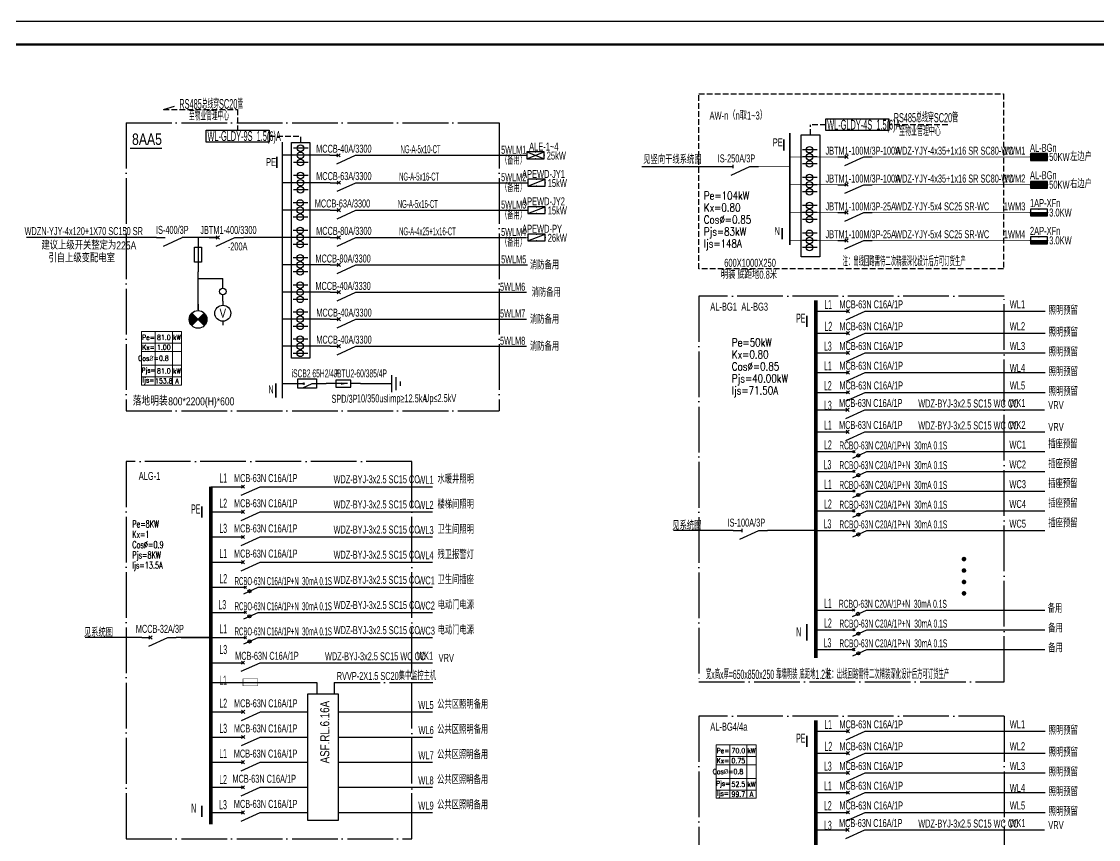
# Model space of a CAD drawing. Extents: x -292644 to 263613, y -713695 to 491457.
# Drawn here: x 129591 to 176694, y -238571 to -202777 of the extents above; entities that cross this region are included whole.
import ezdxf
from ezdxf.enums import TextEntityAlignment as Align

# ---------------------------------------------------------------- set-up
doc = ezdxf.new("R2010")
doc.units = 0
doc.header["$LTSCALE"] = 1000
doc.header["$MEASUREMENT"] = 0
for name, pattern in [('CONTINOUS', [0]), ('DASH', [0.35, 0.25, -0.1]), ('DOTE', [2.42, 2, -0.2, 0.02, -0.2])]:
    doc.linetypes.add(name, pattern=pattern)
doc.layers.get('0').update_dxf_attribs({"linetype": 'CONTINUOUS'})
doc.layers.get('Defpoints').update_dxf_attribs({"linetype": 'CONTINUOUS'})
for name, color, linetype in [('D-TEXT', 7, 'CONTINUOUS'), ('DQ', 7, 'CONTINOUS'), ('EL-TEXT', 3, 'CONTINUOUS'), ('ELEMENT', 3, 'CONTINUOUS'), ('EQUIP-箱柜', 3, 'CONTINUOUS'), ('PUB_TEXT', 7, 'CONTINUOUS'), ('SHEBEI', 7, 'CONTINUOUS'), ('SIG_TEXT', 7, 'CONTINUOUS'), ('TEL_TEXT', 3, 'CONTINUOUS'), ('TEL_TITLE', 7, 'CONTINUOUS'), ('TERM', 2, 'CONTINUOUS'), ('WIRE', 4, 'CONTINUOUS'), ('WIRE-照明', 1, 'CONTINUOUS')]:
    doc.layers.add(name, color=color, linetype=linetype)
doc.styles.add('_COMPLEX', font='ros.shx', dxfattribs={"width": 0.6, "bigfont": 'jd.shx'})
doc.styles.add('_HZTXT', font='ROS', dxfattribs={"width": 0.8, "bigfont": 'JD'})
doc.styles.add('_SIMPLEX', font='SIMPLEX.shx', dxfattribs={"width": 0.8})
doc.styles.add('_TCH_LABEL', font='COMPLEX', dxfattribs={"bigfont": 'GBCBIG'})
doc.styles.add('_TEL_DIM', font='SIMPLEX', dxfattribs={"width": 0.8, "height": 3.5, "bigfont": 'HZTXT'})
doc.styles.add('_XCSG', font='XCSG.shx', dxfattribs={"width": 0.6})
doc.styles.add('B', font='ros.shx', dxfattribs={"width": 0.8, "bigfont": 'jd.shx'})
doc.styles.add('DIM_FONT', font='SIMPLEX', dxfattribs={"width": 0.7, "bigfont": 'GBCBIG'})
doc.styles.get("Standard").update_dxf_attribs({"font": 'gbenor.shx', "bigfont": 'gbcbig.shx'})

# ---------------------------------------------------------------- blocks, each defined once
blk = doc.blocks.new('M_M7')
for p, q in [((-0.25, -0.2), (0, -0.75)), ((-0.047, -0.297), (0.047, -0.203)), ((-0.047, -0.203), (0.047, -0.297))]:
    blk.add_line(p, q)
for points in [[(0, 0), (0, -0.25)], [(0, -0.75), (0, -1)]]:
    blk.add_lwpolyline(points)
at = {"width": 0.8, "flags": 9}
blk.add_attdef('S', (0.25, -0.5), '', height=0.2, dxfattribs=at)
blk = doc.blocks.new('M_M19DXM')
for p, q in [((-0.25, -0.2), (0, -0.75)), ((-0.047, -0.203), (0.047, -0.297)), ((-0.047, -0.297), (0.047, -0.203))]:
    blk.add_line(p, q)
for points in [[(0, 0), (0, -0.25)], [(0, -0.75), (0, -1)]]:
    blk.add_lwpolyline(points)
blk.add_circle((-0.151, -0.417), 0.0615)
at = {"style": 'DIM_FONT', "width": 0.8, "flags": 9}
blk.add_attdef('S', (0.25, -0.5), '', height=0.2, dxfattribs=at)
blk = doc.blocks.new('M_M8')
for p, q in [((-0.25, -0.2), (0, -0.75)), ((0.05, -0.25), (-0.05, -0.25))]:
    blk.add_line(p, q)
for points in [[(0, 0), (0, -0.25)], [(0, -0.75), (0, -1)]]:
    blk.add_lwpolyline(points)
at = {"style": 'DIM_FONT', "width": 0.8, "flags": 9}
blk.add_attdef('S', (0.25, -0.5), '', height=0.2, dxfattribs=at)
blk = doc.blocks.new('*X9')
at = {"color": 0}
for p, q in [((-250, 33), (-83, 200)), ((-250, 68), (-118, 200)), ((-250, 104), (-154, 200)), ((-250, 139), (-189, 200)), ((-250, 174), (-224, 200)), ((-247, 0), (-47, 200)), ((-212, 0), (-12, 200)), ((-177, 0), (23, 200)), ((-141, 0), (59, 200)), ((-106, 0), (94, 200)), ((-71, 0), (129, 200)), ((-35, 0), (165, 200)), ((0, 0), (200, 200)), ((35, 0), (235, 200)), ((71, 0), (250, 179)), ((106, 0), (250, 144)), ((141, 0), (250, 109)), ((177, 0), (250, 73)), ((212, 0), (250, 38)), ((247, 0), (250, 3))]:
    blk.add_line(p, q, dxfattribs=at)
blk = doc.blocks.new('$equip$00001421')
for p, q in [((0.75, 0.6), (-0.75, 0.6)), ((-0.75, 0.6), (-0.75, 0)), ((-0.75, 0), (0.75, 0)), ((0.75, 0), (0.75, 0.6))]:
    blk.add_line(p, q)
at = {"const_width": 0.6}
blk.add_lwpolyline([(-0.75, 0.3), (0.75, 0.3)], dxfattribs=at)
for p in [(-0.75, 0.3), (0, 0.6), (0, 0), (0.75, 0.3)]:
    blk.add_point(p)
at = {"xscale": 0.00300000000061118, "yscale": 0.00300000000061118, "zscale": 0.00300000000061118}
blk.add_blockref('*X9', (0, 0), dxfattribs=at)
at = {"style": '_TCH_LABEL', "flags": 9}
blk.add_attdef('A', (0, 0), '', height=0.00002, dxfattribs=at)
blk = doc.blocks.new('*X16')
at = {"color": 0}
for p, q in [((-250, 33), (-183, 100)), ((-250, 68), (-218, 100)), ((-247, 0), (-147, 100)), ((-212, 0), (-112, 100)), ((-177, 0), (-77, 100)), ((-141, 0), (-41, 100)), ((-106, 0), (-6, 100)), ((-71, 0), (29, 100)), ((-35, 0), (65, 100)), ((0, 0), (100, 100)), ((35, 0), (135, 100)), ((71, 0), (171, 100)), ((106, 0), (206, 100)), ((141, 0), (241, 100)), ((177, 0), (250, 73)), ((212, 0), (250, 38)), ((247, 0), (250, 3))]:
    blk.add_line(p, q, dxfattribs=at)
blk = doc.blocks.new('$equip$00001414')
for p, q in [((0.75, 0.6), (-0.75, 0.6)), ((-0.75, 0.6), (-0.75, 0)), ((-0.75, 0.3), (0.75, 0.3)), ((-0.75, 0), (0.75, 0)), ((0.75, 0), (0.75, 0.6))]:
    blk.add_line(p, q)
at = {"const_width": 0.3}
blk.add_lwpolyline([(-0.75, 0.15), (0.75, 0.15)], dxfattribs=at)
for p in [(-0.75, 0.3), (0, 0.6), (0, 0), (0.75, 0.3)]:
    blk.add_point(p)
at = {"xscale": 0.00300000000061118, "yscale": 0.00300000000061118, "zscale": 0.00300000000061118}
blk.add_blockref('*X16', (0, 0), dxfattribs=at)
at = {"style": '_TCH_LABEL', "flags": 9}
blk.add_attdef('A', (0, 0), '', height=0.00002, dxfattribs=at)
blk = doc.blocks.new('M_M0')
blk.add_line((-0.25, -0.2), (0, -0.75))
for points in [[(0, 0), (0, -0.25)], [(0, -1), (0, -0.75)]]:
    blk.add_lwpolyline(points)
at = {"width": 0.8, "flags": 9}
blk.add_attdef('S', (0.25, -0.5), '', height=0.2, dxfattribs=at)
blk = doc.blocks.new('M_M58MSL')
for points in [[(0, 0), (0, -0.167)], [(0, -0.833), (0, -1)]]:
    blk.add_lwpolyline(points)
blk.add_circle((0, -0.5), 0.333)
at = {"style": '_SIMPLEX', "width": 0.8, "flags": 8}
blk.add_attdef('$TEXT$', text='', height=0.333, dxfattribs=at).set_placement((0, -0.5), align=Align.MIDDLE_CENTER)
at = {"width": 0.8, "flags": 9}
blk.add_attdef('S', (0.25, -0.5), '', height=0.2, dxfattribs=at)
blk = doc.blocks.new('M_M12')
for p, q in [((-0.1, -0.717), (-0.1, -0.283)), ((-0.1, -0.283), (0.1, -0.283)), ((0.1, -0.283), (0.1, -0.717)), ((0.1, -0.717), (-0.1, -0.717))]:
    blk.add_line(p, q)
blk.add_lwpolyline([(0, 0), (0, -1)])
at = {"width": 0.8, "flags": 9}
blk.add_attdef('S', (0.25, -0.5), '', height=0.2, dxfattribs=at)
blk = doc.blocks.new('M_M57DRB')
for p, q in [((0.259, -0.374), (-0.259, -0.893)), ((0.259, -0.893), (-0.259, -0.374))]:
    blk.add_line(p, q)
blk.add_lwpolyline([(0, 0), (0, -0.267)])
blk.add_circle((0, -0.633), 0.367)
for points in [[(-0.13, -0.763), (-0.354, -0.538), (0, -0.633), (-0.259, -0.374)], [(0.225, -0.409), (0.354, -0.538), (0.13, -0.504), (0.354, -0.728)], [(0.259, -0.374), (0.259, -0.374), (0.225, -0.409), (0.354, -0.538)], [(-0.225, -0.858), (-0.354, -0.728), (-0.13, -0.763), (-0.354, -0.538)], [(-0.259, -0.893), (-0.259, -0.893), (-0.225, -0.858), (-0.354, -0.728)], [(0.13, -0.504), (0.354, -0.728), (0, -0.633), (0.259, -0.893)]]:
    blk.add_solid(points)
at = {"width": 0.8, "flags": 9}
blk.add_attdef('S', (0.25, -0.5), '', height=0.2, dxfattribs=at)
blk = doc.blocks.new('M_M24')
for p, q in [((-0.25, -0.375), (0.25, -0.375)), ((-0.1875, -0.5), (0.1875, -0.5)), ((-0.0625, -0.625), (0.0625, -0.625))]:
    blk.add_line(p, q)
blk.add_lwpolyline([(0, 0), (0, -0.375)])
at = {"width": 0.8, "flags": 9}
blk.add_attdef('S', (0.25, -0.5), '', height=0.2, dxfattribs=at)
blk = doc.blocks.new('M_M17')
for p, q in [((-0.1, -0.717), (-0.1, -0.283)), ((-0.1, -0.283), (0.1, -0.283)), ((0.1, -0.283), (0.1, -0.717)), ((0, -0.383), (0, -0.717)), ((0.1, -0.717), (-0.1, -0.717))]:
    blk.add_line(p, q)
for points in [[(0, 0), (0, -0.283)], [(0, -0.717), (0, -1)]]:
    blk.add_lwpolyline(points)
for points in [[(-0.033, -0.567), (0.033, -0.567), (0, -0.367), (0.033, -0.567)], [(0.033, -0.567), (0, -0.367), (-0.033, -0.567), (0.033, -0.567)], [(0, -0.367), (-0.033, -0.567), (0.033, -0.567), (0, -0.367)]]:
    blk.add_solid(points)
at = {"width": 0.8, "flags": 9}
blk.add_attdef('S', (0.25, -0.5), '', height=0.2, dxfattribs=at)
blk = doc.blocks.new('$equip$00001424')
for p, q in [((-0.75, 0), (0.75, 0.6)), ((-0.75, 0.6), (0.75, 0)), ((0.75, 0.6), (-0.75, 0.6)), ((-0.75, 0.6), (-0.75, 0)), ((-0.75, 0), (0.75, 0)), ((0.75, 0), (0.75, 0.6))]:
    blk.add_line(p, q)
for p in [(-0.75, 0.3), (0, 0.6), (0, 0), (0.75, 0.3)]:
    blk.add_point(p)
at = {"style": '_TCH_LABEL', "flags": 9}
blk.add_attdef('A', (0, 0), '', height=0.00002, dxfattribs=at)
blk = doc.blocks.new('$equip$00001416')
for p, q in [((0.75, 0.6), (-0.75, 0.6)), ((-0.75, 0), (0.75, 0.6)), ((-0.75, 0.6), (-0.75, 0)), ((-0.75, 0), (0.75, 0)), ((0.75, 0), (0.75, 0.6))]:
    blk.add_line(p, q)
for p in [(-0.75, 0.3), (0, 0.6), (0, 0), (0.75, 0.3)]:
    blk.add_point(p)
at = {"style": '_TCH_LABEL', "flags": 9}
blk.add_attdef('A', (0, 0), '', height=0.00002, dxfattribs=at)
blk = doc.blocks.new('*T89')
at = {"layer": 'Defpoints', "color": 8, "linetype": 'ByBlock', "lineweight": 0, "transparency": 16777216}
for p, q in [((0, 0), (1749, 0)), ((0, 0), (0, -2340)), ((593, 0), (593, -2340)), ((1346, 0), (1346, -2340)), ((1749, 0), (1749, -2340)), ((0, -510), (1749, -510)), ((0, -870), (1749, -870)), ((0, -1470), (1749, -1470)), ((0, -1980), (1749, -1980)), ((0, -2340), (1749, -2340))]:
    blk.add_line(p, q, dxfattribs=at)
at = {"color": 0, "transparency": 16777216, "attachment_point": 5, "style": '_TEL_DIM'}
for s, insert, char_height, width in [('Pe=', (297, -255), 225, 593.32), ('81.0', (970, -255), 225, 752.36), ('kW', (1547, -255), 225, 402.96), ('Kx=', (297, -690), 225, 593.32), ('1.00', (970, -690), 225, 752.36), ('Cos{\\fISOCPEUR|b0|i0|c0|p34;%%C}=', (297, -1170), 225, 593.32), ('0.8', (970, -1170), 225, 752.36), ('Pjs=', (297, -1725), 210, 593.32), ('81.0', (970, -1725), 225, 752.36), ('kW', (1547, -1725), 225, 402.96), ('Ijs=', (297, -2160), 225, 593.32), ('153.8', (970, -2160), 225, 752.36), ('A', (1547, -2160), 225, 402.96)]:
    blk.add_mtext(s, dxfattribs=dict(at, insert=insert, char_height=char_height, width=width))
blk = doc.blocks.new('$TelecSys$00000011')
at = {"const_width": 0.5}
blk.add_lwpolyline([(-0.25, 0, 1), (0.25, 0, 1)], format="xyb", close=True, dxfattribs=at)
blk = doc.blocks.new('*T96')
at = {"layer": 'Defpoints', "color": 8, "linetype": 'ByBlock', "lineweight": 0, "transparency": 16777216}
for p, q in [((0, 0), (1749, 0)), ((0, 0), (0, -2340)), ((593, 0), (593, -2340)), ((1346, 0), (1346, -2340)), ((1749, 0), (1749, -2340)), ((0, -510), (1749, -510)), ((0, -870), (1749, -870)), ((0, -1470), (1749, -1470)), ((0, -1980), (1749, -1980)), ((0, -2340), (1749, -2340))]:
    blk.add_line(p, q, dxfattribs=at)
at = {"color": 0, "transparency": 16777216, "attachment_point": 5, "style": '_TEL_DIM'}
for s, insert, char_height, width in [('Pe=', (297, -255), 225, 593.32), ('70.0', (970, -255), 225, 752.36), ('kW', (1547, -255), 225, 402.96), ('Kx=', (297, -690), 225, 593.32), ('0.75', (970, -690), 225, 752.36), ('Cos{\\fISOCPEUR|b0|i0|c0|p34;%%C}=', (297, -1170), 225, 593.32), ('0.8', (970, -1170), 225, 752.36), ('Pjs=', (297, -1725), 210, 593.32), ('52.5', (970, -1725), 225, 752.36), ('kW', (1547, -1725), 225, 402.96), ('Ijs=', (297, -2160), 225, 593.32), ('99.7', (970, -2160), 225, 752.36), ('A', (1547, -2160), 225, 402.96)]:
    blk.add_mtext(s, dxfattribs=dict(at, insert=insert, char_height=char_height, width=width))

msp = doc.modelspace()

# ---------------------------------------------------------------- linework, layer by layer
at = {"linetype": 'DASH'}
for p, q in [((159214, -213604), (159214, -205942)), ((159214, -205942), (172542, -205942)), ((172542, -205942), (172542, -213604)), ((135804, -206631, 0), (139041, -206631, 0)), ((139041, -206631, 0), (139041, -207531, 0)), ((140419, -207790), (141802, -207790)), ((141802, -208067), (141802, -207790)), ((172542, -213604), (159214, -213604))]:
    msp.add_line(p, q, dxfattribs=at)
at = {"color": 0}
msp.add_line((135804, -206631, 0), (136281, -206479, 0), dxfattribs=at)
at = {"linetype": 'DOTE'}
for p, q in [((172571, -214792), (159214, -214792)), ((159214, -214792), (159214, -231669)), ((172571, -231669), (172571, -214792)), ((159214, -231669), (172571, -231669)), ((172571, -233173), (159214, -233173)), ((159214, -233173), (159214, -250050)), ((172571, -233173), (172571, -250050))]:
    msp.add_line(p, q, dxfattribs=at)
at = {"color": 0, "linetype": 'DOTE'}
for p, q in [((146661, -222030), (134161, -222030)), ((134161, -222030), (134161, -238548)), ((146661, -238548), (146661, -222030)), ((143272, -231696, 0), (147575, -231696, 0)), ((143272, -231696, 0), (143272, -232203)), ((134161, -238548), (146661, -238548))]:
    msp.add_line(p, q, dxfattribs=at)
at = {"color": 2, "elevation": 0}
for points in [[(164765, -207033), (167522, -207033), (167522, -207552), (164765, -207552)], [(137662, -207531), (140419, -207531), (140419, -208049), (137662, -208049)]]:
    msp.add_lwpolyline(points, close=True, dxfattribs=at)
at = {"color": 0}
msp.add_lwpolyline([(141398, -208067), (142207, -208067), (142207, -217506), (141398, -217506)], close=True, dxfattribs=at)
at = {"linetype": 'Continuous', "const_width": 72.9}
for points in [[(162938, -207925), (162938, -208422)], [(140755, -208686), (140755, -209183)], [(162858, -211808), (162858, -212305)], [(163937, -215644), (163937, -216141)], [(140713, -218615), (140713, -219233)], [(163937, -229141), (163937, -229869)], [(163937, -234024), (163937, -234521)]]:
    msp.add_lwpolyline(points, dxfattribs=at)
at = {"color": 1, "linetype": 'Continuous', "const_width": 72.9}
for points in [[(137475, -223995), (137475, -224492)], [(137475, -237085), (137475, -237582)]]:
    msp.add_lwpolyline(points, dxfattribs=at)
at = {"color": 2}
for centre in [(141792, -208320, 0), (141792, -208632, 0), (164055, -208387), (164055, -208699), (141792, -208942, 0), (164055, -209010), (141792, -209518, 0), (164055, -209606), (141792, -209830, 0), (141792, -210141, 0), (164055, -209918), (164055, -210229), (141784, -210717, 0), (141784, -211029, 0), (164055, -210825), (164055, -211137), (141784, -211339, 0), (164055, -211447), (141784, -211916, 0), (164055, -212044), (141784, -212228, 0), (141784, -212538, 0), (164055, -212356), (164055, -212666), (141784, -213114, 0), (141784, -213426, 0), (141784, -213737, 0), (141784, -214313, 0), (141784, -214625, 0), (141784, -214935, 0), (141784, -215494, 0), (141784, -215806, 0), (141784, -216116, 0), (141784, -216674, 0), (141784, -216986, 0), (141784, -217297, 0)]:
    msp.add_circle(centre, 143, dxfattribs=at)
msp.add_circle((138395, -214591), 143)
at = {"layer": 'DQ'}
for p, q in [((142118, -237747), (142118, -232203)), ((142118, -232203), (143446, -232203)), ((143446, -232203), (143446, -237747)), ((143446, -237747), (142118, -237747))]:
    msp.add_line(p, q, dxfattribs=at)
at = {"layer": 'ELEMENT'}
for points in [[(163690, -207737), (164513, -207737), (164513, -213067), (163690, -213067)], [(141678, -218823), (141678, -218418), (142497, -218418), (142497, -218823)]]:
    msp.add_lwpolyline(points, close=True, dxfattribs=at)
at = {"layer": 'ELEMENT', "const_width": 20}
msp.add_lwpolyline([(139275, -231846), (139275, -231546), (139925, -231546), (139925, -231846), (139275, -231846)], dxfattribs=at)
at = {"layer": 'PUB_TEXT', "color": 2}
msp.add_line((135722, -208337), (134348, -208337), dxfattribs=at)
at = {"layer": 'SHEBEI', "linetype": 'DOTE'}
for p, q in [((134161, -207213), (150475, -207213)), ((134161, -207213), (134161, -219816)), ((150475, -207213), (150475, -219816)), ((134161, -219816), (150475, -219816))]:
    msp.add_line(p, q, dxfattribs=at)
at = {"layer": 'TEL_TITLE'}
msp.add_lwpolyline([(101479, -262177), (206579, -262177), (206579, -202777), (101479, -202777)], close=True, dxfattribs=at)
at = {"layer": 'TEL_TITLE', "const_width": 100}
msp.add_lwpolyline([(103979, -261177), (205579, -261177), (205579, -203777), (103979, -203777)], close=True, dxfattribs=at)
at = {"layer": 'WIRE', "color": 4}
for p, q in [((142127, -208320, 0), (141484, -208320, 0)), ((142127, -208632, 0), (141484, -208632, 0)), ((164390, -208387), (163747, -208387)), ((142127, -208942, 0), (141484, -208942, 0)), ((164390, -208699), (163747, -208699)), ((164390, -209010), (163747, -209010)), ((142127, -209518, 0), (141484, -209518, 0)), ((164390, -209606), (163747, -209606)), ((142127, -209830, 0), (141484, -209830, 0)), ((164390, -209918), (163747, -209918)), ((142127, -210141, 0), (141484, -210141, 0)), ((164390, -210229), (163747, -210229)), ((142119, -210717, 0), (141476, -210717, 0)), ((164390, -210825), (163747, -210825)), ((142119, -211029, 0), (141476, -211029, 0)), ((142119, -211339, 0), (141476, -211339, 0)), ((164390, -211137), (163747, -211137)), ((164390, -211447), (163747, -211447)), ((142119, -211916, 0), (141476, -211916, 0)), ((142119, -212228, 0), (141476, -212228, 0)), ((164390, -212044), (163747, -212044)), ((164390, -212356), (163747, -212356)), ((142119, -212538, 0), (141476, -212538, 0)), ((164390, -212666), (163747, -212666)), ((142119, -213114, 0), (141476, -213114, 0)), ((142119, -213426, 0), (141476, -213426, 0)), ((142119, -213737, 0), (141476, -213737, 0)), ((142119, -214313, 0), (141476, -214313, 0)), ((142119, -214625, 0), (141476, -214625, 0)), ((142119, -214935, 0), (141476, -214935, 0)), ((142119, -215494, 0), (141476, -215494, 0)), ((142119, -215806, 0), (141476, -215806, 0)), ((142119, -216116, 0), (141476, -216116, 0)), ((142119, -216674, 0), (141476, -216674, 0)), ((142119, -216986, 0), (141476, -216986, 0)), ((142119, -217297, 0), (141476, -217297, 0))]:
    msp.add_line(p, q, dxfattribs=at)
at = {"layer": 'WIRE-照明', "linetype": 'DASH'}
for p, q in [((164102, -207737), (164102, -207293, 0)), ((164765, -207293, 0), (164102, -207293, 0)), ((170111, -207293, 0), (167522, -207293, 0))]:
    msp.add_line(p, q, dxfattribs=at)
at = {"layer": 'WIRE-照明'}
for p, q in [((143078, -208632), (141003, -208632)), ((144578, -208632), (145606, -208632)), ((145124, -208632), (151694, -208632)), ((156715, -209123), (160326, -209123)), ((143090, -209830), (141003, -209830)), ((144590, -209830), (145689, -209830)), ((145206, -209830), (151727, -209830)), ((143090, -211029), (141003, -211029)), ((144590, -211029), (145689, -211029)), ((145206, -211029), (151727, -211029)), ((135497, -212228), (129810, -212228)), ((138137, -212228), (136899, -212228)), ((141003, -212228), (139299, -212228)), ((143090, -212228), (141003, -212228)), ((144590, -212228), (145689, -212228)), ((144590, -212228), (145689, -212228)), ((144590, -212228), (145689, -212228)), ((144590, -212228), (145689, -212228)), ((145206, -212228), (151680, -212228)), ((137313, -215387), (137313, -213728)), ((143090, -213426), (141003, -213426)), ((144590, -213426), (145689, -213426)), ((144590, -213426), (145689, -213426)), ((145206, -213426), (151727, -213426)), ((137313, -214017), (138395, -214017)), ((138395, -214446), (138395, -214017)), ((138395, -215017), (138395, -214732)), ((143090, -214625), (141003, -214625)), ((144590, -214625), (145689, -214625)), ((144590, -214625), (145689, -214625)), ((145206, -214625), (151680, -214625)), ((164337, -215453), (165741, -215453)), ((166676, -215453), (174359, -215453)), ((143090, -215806), (141003, -215806)), ((144606, -215806), (151680, -215806)), ((164337, -216412), (165741, -216412)), ((166676, -216412), (174359, -216412)), ((143090, -216986), (141003, -216986)), ((144590, -216986), (151680, -216986)), ((164318, -217276), (165722, -217276)), ((166676, -217276), (174359, -217276)), ((164320, -218140), (165724, -218140)), ((166676, -218140), (174359, -218140)), ((141003, -218621), (141766, -218621)), ((142346, -218621), (142916, -218621)), ((144416, -218621), (145229, -218621)), ((164318, -219004), (165722, -219004)), ((166676, -219004), (174359, -219004)), ((164318, -219774), (165722, -219774)), ((166657, -219774), (174340, -219774)), ((164320, -220733), (165724, -220733)), ((166659, -220733), (174342, -220733)), ((164301, -221597), (165705, -221597)), ((166659, -221597), (174342, -221597)), ((164320, -222461), (165724, -222461)), ((166662, -222461), (174345, -222461)), ((137872, -223132), (139276, -223132)), ((140214, -223132), (147564, -223132)), ((164320, -223325), (165724, -223325)), ((166659, -223325), (174342, -223325)), ((164301, -224189), (165705, -224189)), ((166662, -224189), (174345, -224189)), ((137872, -224233), (139276, -224233)), ((140214, -224233), (147564, -224233)), ((164320, -225053), (165724, -225053)), ((166662, -225053), (174345, -225053)), ((137872, -225333), (139276, -225333)), ((140214, -225333), (147564, -225333)), ((137872, -226434), (139276, -226434)), ((140214, -226434), (147564, -226434)), ((137872, -227534), (139276, -227534)), ((140214, -227534), (147564, -227534)), ((137877, -228635), (139281, -228635)), ((140219, -228635), (147569, -228635)), ((164320, -228530), (165724, -228530)), ((166643, -228530), (174326, -228530)), ((166662, -228530), (174345, -228530)), ((136574, -229735), (137814, -229735)), ((137877, -229735), (139281, -229735)), ((140219, -229735), (147569, -229735)), ((164320, -229394), (165724, -229394)), ((166662, -229394), (174345, -229394)), ((164301, -230258), (165705, -230258)), ((166662, -230258), (174345, -230258)), ((137877, -230836), (139281, -230836)), ((140219, -230836), (147569, -230836)), ((137877, -231696), (142504, -231696, 0)), ((142504, -231696, 0), (142504, -232203)), ((137882, -232987), (139286, -232987)), ((140223, -232987), (142121, -232987)), ((143446, -232987), (147573, -232987)), ((137879, -234087), (139283, -234087)), ((140221, -234087), (142119, -234088)), ((143443, -234087), (147571, -234087)), ((164337, -233834), (165741, -233834)), ((166676, -233834), (174359, -233834)), ((164337, -234793), (165741, -234793)), ((166676, -234793), (174359, -234793)), ((137875, -235188), (139279, -235188)), ((140216, -235188), (142119, -235188)), ((143446, -235188), (147566, -235188)), ((164318, -235657), (165722, -235657)), ((166676, -235657), (174359, -235657)), ((137875, -236288), (139279, -236288)), ((140216, -236288), (142118, -236288)), ((143446, -236288), (147566, -236288)), ((164320, -236521), (165724, -236521)), ((166676, -236521), (174359, -236521)), ((137872, -237389), (139276, -237389)), ((140214, -237389), (142118, -237389)), ((143446, -237389), (147566, -237389)), ((164318, -237385), (165722, -237385)), ((166676, -237385), (174359, -237385)), ((164318, -238154), (165722, -238154)), ((166657, -238154), (174340, -238154))]:
    msp.add_line(p, q, dxfattribs=at)
at = {"layer": 'WIRE-照明', "linetype": 'Continuous'}
for p, q in [((160712, -225053), (158114, -225053)), ((164320, -225053), (162212, -225053)), ((134858, -229735), (132378, -229735)), ((137814, -229735), (136358, -229735))]:
    msp.add_line(p, q, dxfattribs=at)
at = {"layer": 'WIRE-照明'}
for points, const_width in [([(163195, -207651), (163195, -212557)], 60), ([(141003, -208047), (141003, -219268)], 60), ([(164339, -214977), (164339, -230627)], 160), ([(137877, -223132), (137877, -237903)], 160), ([(164339, -233358), (164339, -249008)], 160)]:
    msp.add_lwpolyline(points, dxfattribs=dict(at, const_width=const_width))
at = {"layer": 'WIRE-照明', "linetype": 'Continuous'}
for points, const_width in [([(161604, -209123), (162176, -209123)], 25), ([(162176, -209123), (163195, -209123)], 25), ([(163195, -208699), (165301, -208699)], 30), ([(166801, -208699), (173716, -208699)], 30), ([(163195, -209918), (165301, -209918)], 30), ([(166801, -209918), (173716, -209918)], 30), ([(163195, -211137), (165301, -211137)], 30), ([(166801, -211137), (173716, -211137)], 30), ([(163195, -212356), (165301, -212356)], 30), ([(166801, -212356), (173716, -212356)], 30)]:
    msp.add_lwpolyline(points, dxfattribs=dict(at, const_width=const_width))

# ---------------------------------------------------------------- block references
for name, p in [('*T89', (134844, -216344)), ('*T96', (159974, -234430))]:
    msp.add_blockref(name, p)
at = {"layer": 'DQ'}
for name, p, xscale, yscale, zscale, rotation in [('M_M8', (160326, -209123), 1500, 1500, 1500, 90), ('M_M7', (165366, -215453), 1500, 1500, 1500, 90), ('M_M7', (165366, -216412), 1500.000000000003, 1500.000000000003, 1500.000000000003, 89.99999999999999), ('M_M7', (165366, -217276), 1500.000000000003, 1500.000000000003, 1500.000000000003, 89.99999999999999), ('M_M7', (165366, -218140), 1500.000000000003, 1500.000000000003, 1500.000000000003, 89.99999999999999), ('M_M7', (165366, -219004), 1500, 1500, 1500, 90), ('M_M7', (165347, -219774), 1500, 1500, 1500, 90), ('M_M7', (165349, -220733), 1500, 1500, 1500, 90), ('M_M7', (138901, -223132), 1500, 1500, 1500, 90), ('M_M7', (138901, -224233), 1500, 1500, 1500, 90), ('M_M8', (160715, -225053), 1500, 1500, 1500, 90), ('M_M7', (138901, -225333), 1500, 1500, 1500, 90), ('M_M7', (138901, -226434), 1500, 1500, 1500, 90), ('M_M7', (134858, -229735), 1500, 1500, 1500, 90), ('M_M7', (138901, -230836), 1500, 1500, 1500, 90), ('M_M7', (138911, -232987), 1500, 1500, 1500, 90), ('M_M7', (138908, -234087), 1500, 1500, 1500, 90), ('M_M7', (165366, -233834), 1500, 1500, 1500, 90), ('M_M7', (165366, -234793), 1500.000000000003, 1500.000000000003, 1500.000000000003, 89.99999999999999), ('M_M7', (138904, -235188), 1500, 1500, 1500, 90), ('M_M7', (165366, -235657), 1500.000000000003, 1500.000000000003, 1500.000000000003, 89.99999999999999), ('M_M7', (138904, -236288), 1500, 1500, 1500, 90), ('M_M7', (165366, -236521), 1500.000000000003, 1500.000000000003, 1500.000000000003, 89.99999999999999), ('M_M7', (138901, -237389), 1500, 1500, 1500, 90), ('M_M7', (165366, -237385), 1500, 1500, 1500, 90), ('M_M7', (165347, -238154), 1500, 1500, 1500, 90)]:
    msp.add_blockref(name, p, dxfattribs=dict(at, xscale=xscale, yscale=yscale, zscale=zscale, rotation=rotation))
at = {"layer": 'ELEMENT'}
for name, p, xscale, yscale, zscale, rotation in [('M_M7', (143078, -208632), 1500, 1500, 1500, 90), ('M_M7', (165301, -208699), 1500, 1500, 1500, 90), ('M_M7', (143090, -209830), 1500, 1500, 1500, 90), ('M_M7', (165301, -209918), 1500, 1500, 1500, 90), ('M_M7', (143090, -211029), 1500, 1500, 1500, 90), ('M_M7', (165301, -211137), 1500, 1500, 1500, 90), ('M_M7', (137799, -212228), 1500, 1500, 1500, 90), ('M_M7', (143090, -212228), 1500, 1500, 1500, 90), ('M_M7', (143090, -212228), 1500, 1500, 1500, 90), ('M_M7', (165301, -212356), 1500, 1500, 1500, 90), ('M_M7', (143090, -213426), 1500, 1500, 1500, 90), ('M_M7', (143090, -214625), 1500, 1500, 1500, 90), ('M_M7', (143090, -215806), 1500, 1500, 1500, 90), ('M_M7', (143090, -216986), 1500, 1500, 1500, 90), ('M_M17', (144416, -218621), -1500, 1500, 1500, 270), ('M_M24', (145229, -218621), 1500, 1500, 1500, 90), ('M_M7', (141736, -218621), 760.5, 760.5, 760.5, 90), ('M_M19DXM', (165722, -221597), 1124.999999999998, 1124.999999999998, 1124.999999999998, 89.99999999999999), ('M_M19DXM', (165724, -222461), 1125, 1125, 1125, 90), ('M_M19DXM', (165722, -223325), 1125, 1125, 1125, 90), ('M_M19DXM', (165724, -224189), 1125, 1125, 1125, 90), ('M_M19DXM', (165724, -225053), 1125, 1125, 1125, 90), ('M_M19DXM', (139094, -227534), 1125, 1125, 1125, 90), ('M_M19DXM', (139094, -228635), 1125, 1125, 1125, 90), ('M_M19DXM', (165705, -228530), 1124.999999999985, 1124.999999999985, 1124.999999999985, 89.99999999999999), ('M_M19DXM', (165724, -229394), 1125, 1125, 1125, 90), ('M_M19DXM', (139094, -229735), 1125, 1125, 1125, 90), ('M_M19DXM', (165724, -230258), 1125, 1125, 1125, 90)]:
    msp.add_blockref(name, p, dxfattribs=dict(at, xscale=xscale, yscale=yscale, zscale=zscale, rotation=rotation))
at = {"layer": 'ELEMENT', "linetype": 'ByBlock', "xscale": 1500, "yscale": 1500, "zscale": 1500, "rotation": 90}
msp.add_blockref('M_M0', (135497, -212228), dxfattribs=at)
at = {"layer": 'ELEMENT'}
for name, p, xscale, yscale, zscale in [('M_M12', (137313, -212228), 1500, 1500, 1500), ('M_M57DRB', (137313, -215148), 1050, 1050, 1050)]:
    msp.add_blockref(name, p, dxfattribs=dict(at, xscale=xscale, yscale=yscale, zscale=zscale))
ref = msp.add_blockref('M_M58MSL', (138395, -215017), dxfattribs=dict(at, xscale=1050, yscale=1050, zscale=1050))
ref.add_attrib('$TEXT$', 'V', dxfattribs={"layer": '0', "height": 400, "style": '_XCSG', "width": 0.8, "flags": 8}).set_placement((138395, -215542), align=Align.MIDDLE_CENTER)
at = {"layer": 'EQUIP-箱柜', "xscale": 500, "yscale": 500, "zscale": 500}
for name, p in [('$equip$00001424', (152069, -208779)), ('$equip$00001421', (174091, -208855)), ('$equip$00001416', (152112, -209980)), ('$equip$00001421', (174091, -210073)), ('$equip$00001416', (152112, -211179)), ('$equip$00001414', (174091, -211287)), ('$equip$00001416', (152112, -212378)), ('$equip$00001414', (174091, -212506))]:
    msp.add_blockref(name, p, dxfattribs=at)
at = {"layer": 'TERM', "xscale": 200, "yscale": 200, "zscale": 200}
for p in [(170812, -226302), (170812, -226802), (170812, -227302), (170812, -227802)]:
    msp.add_blockref('$TelecSys$00000011', p, dxfattribs=at)

# ---------------------------------------------------------------- texts
at = {"layer": 'D-TEXT', "color": 0, "style": '_HZTXT', "width": 0.45}
for s, height, p in [('RS485总线穿SC20管', 428.57, (136490, -206596, 0)), ('至物业管理中心', 428.6, (136913, -207109, 0)), ('WL-GLDY-4S  1.5(6)A', 428.57, (164829, -207506)), ('WL-GLDY-9S  1.5(6)A', 428.57, (137725, -208003, 0))]:
    msp.add_text(s, height=height, dxfattribs=at).set_placement(p)
at = {"layer": 'D-TEXT', "style": '_HZTXT', "width": 0.45}
for s, p in [('注：出线回路需待二次精装深化设计后方可订货生产', (165503, -213480)), ('L1', (164704, -215358)), ('PE', (163475, -215959)), ('L2', (164711, -216317)), ('L3', (164690, -217182)), ('L1', (164693, -218046)), ('L2', (164690, -218910)), ('L3', (164693, -219774)), ('L1', (164693, -220638)), ('L2', (164693, -221503)), ('L3', (164674, -222367)), ('L1', (138243, -222955)), ('L1', (164693, -223231)), ('L2', (138243, -224055)), ('L2', (164693, -224095)), ('L3', (164674, -224959)), ('L3', (138243, -225155)), ('L1', (138243, -226256)), ('L2', (138247, -227356)), ('L3', (138205, -228496, 0)), ('L1', (164693, -228436)), ('L2', (164693, -229300)), ('L1', (138247, -229557)), ('N', (163475, -229687)), ('L3', (164674, -230164)), ('L3', (138247, -230457)), ('宽x高x厚=650x850x250 靠墙明装 底距地1.2米', (159524, -231546)), ('注：出线回路需待二次精装深化设计后方可订货生产', (164783, -231546)), ('L1', (138240, -231802)), ('L2', (138245, -232809)), ('L3', (138243, -233910)), ('L1', (164704, -233739)), ('PE', (163475, -234340)), ('L2', (164711, -234698)), ('L1', (138240, -235010)), ('L3', (164690, -235563)), ('L2', (138240, -236149)), ('L1', (164693, -236427)), ('L3', (138238, -237250)), ('L2', (164690, -237291)), ('L3', (164693, -238155))]:
    msp.add_text(s, height=400, dxfattribs=at).set_placement(p)
at = {"layer": 'D-TEXT', "color": 1, "style": '_HZTXT', "width": 0.45}
for s, p in [('PE', (137013, -224311)), ('N', (137013, -237400))]:
    msp.add_text(s, height=400, dxfattribs=at).set_placement(p)
at = {"layer": 'D-TEXT', "style": '_HZTXT', "width": 0.8}
msp.add_text('ASF.RL.6.16A', height=400, rotation=90, dxfattribs=at).set_placement((143054, -235242))
at = {"layer": 'EL-TEXT', "color": 255, "style": '_HZTXT', "width": 0.5}
for s, p in [('RS485总线穿SC20管', (167738, -207184, 0)), ('至物业管理中心', (167975, -207781, 0))]:
    msp.add_text(s, height=400, dxfattribs=at).set_placement(p)
at = {"layer": 'PUB_TEXT', "color": 2, "style": '_HZTXT', "width": 0.8}
msp.add_text('8AA5', height=500, dxfattribs=at).set_placement((134424, -208176))
at = {"layer": 'PUB_TEXT', "style": '_HZTXT'}
for s, height, width, p in [('NG-A-5x10-CT', 350, 0.45, (146166, -208539)), ('ALE-1~4', 350, 0.7, (151792, -208424)), ('5WLM1', 350, 0.6, (150566, -208564)), ('（备用）', 350, 0.6, (150566, -209031)), ('25kW', 350, 0.7, (152565, -208819)), ('NG-A-5x16-CT', 350, 0.45, (146106, -209737)), ('5WLM2', 350, 0.6, (150566, -209764)), ('APEWD-JY1', 350, 0.7, (151483, -209623)), ('（备用）', 350, 0.6, (150566, -210230)), ('15kW', 350, 0.7, (152607, -210020)), ('APEWD-JY2', 350, 0.7, (151483, -210822)), ('NG-A-5x16-CT', 350, 0.45, (146047, -210936)), ('5WLM3', 350, 0.6, (150566, -210962)), ('15kW', 350, 0.7, (152607, -211219)), ('（备用）', 350, 0.6, (150566, -211429)), ('WDZN-YJY-4x120+1X70 SC150 SR', 350, 0.6, (129725, -212122)), ('IS-400/3P', 350, 0.6, (135473, -212069)), ('JBTM1-400/3300', 350, 0.6, (137412, -212074)), ('NG-A-4x25+1x16-CT', 350, 0.45, (146106, -212134)), ('5WLM4', 350, 0.6, (150566, -212161)), ('APEWD-PY', 350, 0.7, (151483, -212020)), ('建议上级开关整定为225A', 350, 0.8, (130460, -212751)), ('（备用）', 350, 0.6, (150566, -212627)), ('26kW', 350, 0.7, (152607, -212417)), ('-200A', 350, 0.6, (138616, -212793)), ('引自上级变配电室', 350, 0.8, (130766, -213308)), ('5WLM5', 350, 0.6, (150566, -213360)), ('消防备用', 350, 0.7, (151828, -213616)), ('5WLM6', 350, 0.6, (150519, -214558)), ('消防备用', 350, 0.7, (151903, -214815)), ('5WLM7', 350, 0.6, (150519, -215727)), ('消防备用', 350, 0.7, (151828, -215995)), ('5WLM8', 350, 0.6, (150519, -216920)), ('消防备用', 350, 0.7, (151828, -217176)), ('落地明装', 367.5, 0.8, (134454, -219580)), ('800*2200(H)*600', 350, 0.8, (136007, -219574))]:
    msp.add_text(s, height=height, dxfattribs=dict(at, width=width)).set_placement(p)
at = {"layer": 'SIG_TEXT', "style": '_TEL_DIM'}
for s, height, width, p in [('Pe=104kW', 350, 0.8, (159431, -210569)), ('Kx=0.80', 350, 0.8, (159431, -211094)), ('Cos%%C=0.85', 350, 0.8, (159431, -211619)), ('Pjs=83kW', 350, 0.8, (159431, -212144)), ('Ijs=148A', 350, 0.8, (159431, -212669)), ('Pe=50kW', 350, 0.8, (160657, -216994)), ('Kx=0.80', 350, 0.8, (160657, -217519)), ('Cos%%C=0.85', 350, 0.8, (160657, -218044)), ('Pjs=40.00kW', 350, 0.8, (160657, -218569)), ('Ijs=71.50A', 350, 0.8, (160657, -219094)), ('Pe=8KW', 300, 0.7, (134431, -224919)), ('Kx=1', 300, 0.7, (134431, -225369)), ('Cos%%C=0.9', 300, 0.7, (134431, -225819)), ('Pjs=8KW', 300, 0.7, (134431, -226269)), ('Ijs=13.5A', 300, 0.7, (134431, -226719))]:
    msp.add_text(s, height=height, dxfattribs=dict(at, width=width)).set_placement(p)
at = {"layer": 'TEL_TEXT', "ltscale": 2, "style": '_COMPLEX'}
for s, width, p in [('AW-n（n取1~3）', 0.7, (159684, -207065)), ('AL-BGn', 0.7, (173698, -208479)), ('IS-250A/3P', 0.6, (160043, -208942)), ('JBTM1-100M/3P-100A', 0.6, (164756, -208604)), ('WDZ-YJY-4x35+1x16 SR SC80-WC', 0.6, (167803, -208604)), ('1WM1', 0.7, (172550, -208602)), ('50KW', 0.7, (174539, -208873)), ('左边户', 0.7, (175451, -208873)), ('PE', 0.7, (140285, -209102)), ('JBTM1-100M/3P-100A', 0.6, (164756, -209823)), ('WDZ-YJY-4x35+1x16 SR SC80-WC', 0.6, (167803, -209823)), ('1WM2', 0.7, (172550, -209821)), ('AL-BGn', 0.7, (173698, -209676)), ('50KW', 0.7, (174539, -210091)), ('右边户', 0.7, (175451, -210062)), ('1AP-XFn', 0.7, (173698, -210895)), ('JBTM1-100M/3P-25A', 0.6, (164756, -211041)), ('WDZ-YJY-5x4 SC25 SR-WC', 0.6, (167803, -211041)), ('1WM3', 0.7, (172550, -211039)), ('3.0KW', 0.7, (174539, -211310)), ('JBTM1-100M/3P-25A', 0.6, (164756, -212260)), ('WDZ-YJY-5x4 SC25 SR-WC', 0.6, (167803, -212260)), ('1WM4', 0.7, (172550, -212258)), ('2AP-XFn', 0.7, (173698, -212114)), ('3.0KW', 0.7, (174539, -212529)), ('AL-BG1', 0.7, (159715, -215430)), ('AL-BG3', 0.7, (161075, -215430)), ('MCB-63N C16A/1P', 0.6, (165365, -215327)), ('WL1', 0.7, (172813, -215326)), ('照明预留', 0.7, (174518, -215600)), ('MCB-63N C16A/1P', 0.6, (165365, -216286)), ('照明预留', 0.7, (174518, -216559)), ('MCB-63N C16A/1P', 0.6, (165365, -217150)), ('照明预留', 0.7, (174518, -217423)), ('iSCB2 65H2/4P ', 0.5, (141403, -218349)), ('JBTU2-60/385/4P', 0.5, (143247, -218349)), ('MCB-63N C16A/1P', 0.6, (165365, -218014)), ('照明预留', 0.7, (174518, -218287)), ('MCB-63N C16A/1P', 0.6, (165365, -218878)), ('N', 0.7, (140383, -219052)), ('照明预留', 0.7, (174518, -219151)), ('SPD/3P', 0.6, (143146, -219462)), ('10/350us', 0.6, (144262, -219444)), ('Iimp≥12.5kA', 0.6, (145561, -219442)), ('Up≤2.5kV', 0.6, (147200, -219432)), ('MCB-63N C16A/1P', 0.6, (165346, -219647)), ('WDZ-BYJ-3x2.5 SC15 WC CC', 0.6, (168813, -219667)), ('WK1', 0.7, (172794, -219647)), ('VRV', 0.7, (174499, -219736)), ('MCB-63N C16A/1P', 0.6, (165348, -220606)), ('WDZ-BYJ-3x2.5 SC15 WC CC', 0.6, (168813, -220626)), ('WK2', 0.7, (172796, -220606)), ('VRV', 0.7, (174501, -220695)), ('RCBO-63N C20A/1P+N  30mA 0.1S', 0.5, (165358, -221501)), ('WC1', 0.7, (172796, -221470)), ('插座预留', 0.7, (174501, -221453)), ('RCBO-63N C20A/1P+N  30mA 0.1S', 0.5, (165360, -222365)), ('插座预留', 0.7, (174503, -222317)), ('ALG-1', 0.7, (134717, -222838)), ('MCB-63N C16A/1P', 0.6, (138883, -222932)), ('WDZ-BYJ-3x2.5 SC15 CC', 0.6, (143241, -222983)), ('WL1', 0.7, (146941, -223006)), ('水暖井照明', 0.7, (147785, -222988)), ('插座预留', 0.7, (174501, -223181)), ('RCBO-63N C20A/1P+N  30mA 0.1S', 0.5, (165358, -223229)), ('MCB-63N C16A/1P', 0.6, (138883, -224033)), ('WDZ-BYJ-3x2.5 SC15 CC', 0.6, (143241, -224083)), ('楼梯间照明', 0.7, (147785, -224089)), ('RCBO-63N C20A/1P+N  30mA 0.1S', 0.5, (165360, -224094)), ('插座预留', 0.7, (174503, -224045)), ('WL2', 0.7, (146941, -224106)), ('RCBO-63N C20A/1P+N  30mA 0.1S', 0.5, (165360, -224958)), ('插座预留', 0.7, (174503, -224909)), ('MCB-63N C16A/1P', 0.6, (138883, -225133)), ('WDZ-BYJ-3x2.5 SC15 CC', 0.6, (143241, -225184)), ('WL3', 0.7, (146941, -225207)), ('卫生间照明', 0.7, (147785, -225189)), ('MCB-63N C16A/1P', 0.6, (138883, -226234)), ('WDZ-BYJ-3x2.5 SC15 CC', 0.6, (143241, -226284)), ('WL4', 0.7, (146941, -226307)), ('残卫报警灯', 0.7, (147785, -226290)), ('WDZ-BYJ-3x2.5 SC15 CC', 0.6, (143241, -227385)), ('卫生间插座', 0.7, (147785, -227390)), ('RCBO-63N C16A/1P+N  30mA 0.1S', 0.45, (138913, -227439)), ('WC1', 0.7, (146941, -227408)), ('RCBO-63N C16A/1P+N  30mA 0.1S', 0.45, (138913, -228539)), ('WDZ-BYJ-3x2.5 SC15 CC', 0.6, (143246, -228485)), ('WC2', 0.7, (146945, -228508)), ('电动门电源', 0.7, (147790, -228491)), ('RCBO-63N C20A/1P+N  30mA 0.1S', 0.5, (165341, -228434)), ('备用', 0.7, (174476, -228645)), ('MCCB-32A/3P', 0.6, (134591, -229529)), ('RCBO-63N C16A/1P+N  30mA 0.1S', 0.45, (138913, -229640)), ('WDZ-BYJ-3x2.5 SC15 CC', 0.6, (143246, -229586)), ('WC3', 0.7, (146945, -229609)), ('电动门电源', 0.7, (147790, -229591)), ('RCBO-63N C20A/1P+N  30mA 0.1S', 0.5, (165360, -229298)), ('备用', 0.7, (174495, -229509)), ('RCBO-63N C20A/1P+N  30mA 0.1S', 0.5, (165360, -230162)), ('备用', 0.7, (174495, -230373)), ('MCB-63N C16A/1P', 0.6, (138934, -230709)), ('WDZ-BYJ-3x2.5 SC15 WC CC', 0.6, (142864, -230729)), ('WK1', 0.7, (146884, -230709)), ('VRV', 0.7, (147831, -230798)), ('RVVP-2X1.5 SC20集中监控主机', 0.6, (143380, -231591, 0)), ('MCB-63N C16A/1P', 0.6, (138883, -232787)), ('WL5', 0.7, (146943, -232860)), ('公共区照明备用', 0.7, (147773, -232843)), ('MCB-63N C16A/1P', 0.6, (138881, -233887)), ('WL6', 0.7, (146950, -233961)), ('公共区照明备用', 0.7, (147771, -233943)), ('AL-BG4/4a', 0.7, (159715, -233811)), ('MCB-63N C16A/1P', 0.6, (165365, -233707)), ('WL1', 0.7, (172813, -233707)), ('照明预留', 0.7, (174518, -233981)), ('MCB-63N C16A/1P', 0.6, (165365, -234666)), ('照明预留', 0.7, (174518, -234940)), ('MCB-63N C16A/1P', 0.6, (138876, -234988)), ('WL7', 0.7, (146948, -235061)), ('公共区照明备用', 0.7, (147766, -235044)), ('MCB-63N C16A/1P', 0.6, (165365, -235530)), ('照明预留', 0.7, (174518, -235804)), ('MCB-63N C16A/1P', 0.6, (138816, -236088)), ('WL8', 0.7, (146943, -236162)), ('公共区照明备用', 0.7, (147766, -236144)), ('MCB-63N C16A/1P', 0.6, (165365, -236394)), ('照明预留', 0.7, (174518, -236668)), ('MCB-63N C16A/1P', 0.6, (138879, -237189)), ('WL9', 0.7, (146943, -237262)), ('公共区照明备用', 0.7, (147766, -237245)), ('MCB-63N C16A/1P', 0.6, (165365, -237259)), ('照明预留', 0.7, (174518, -237532)), ('MCB-63N C16A/1P', 0.6, (165346, -238028)), ('WDZ-BYJ-3x2.5 SC15 WC CC', 0.6, (168813, -238048)), ('WK1', 0.7, (172794, -238028)), ('VRV', 0.7, (174499, -238117))]:
    msp.add_text(s, height=350, dxfattribs=dict(at, width=width)).set_placement(p)
at = {"layer": 'TEL_TEXT', "linetype": 'Continuous', "style": 'B'}
for s, oblique, width, p in [('MCCB-40A/3300', 1, 0.6, (142475, -208517)), ('PE', 0.7, 0.7, (162448, -208240)), ('见竖向干线系统图', 0.7, 0.7, (156784, -208999)), ('MCCB-63A/3300', 1, 0.6, (142475, -209716)), ('MCCB-63A/3300', 1, 0.6, (142415, -210914)), ('MCCB-80A/3300', 1, 0.6, (142475, -212113)), ('N', 0.7, 0.7, (162527, -212123)), ('MCCB-80A/3300', 1, 0.6, (142441, -213323)), ('600X1000X250', 0.7, 0.7, (160324, -213511)), ('明装 底距地0.8米', 0.7, 0.7, (160177, -214032)), ('MCCB-40A/3330', 1, 0.6, (142441, -214522)), ('MCCB-40A/3300', 1, 0.6, (142481, -215691)), ('MCCB-40A/3300', 1, 0.6, (142481, -216872)), ('见系统图', 0.7, 0.7, (158052, -225014)), ('见系统图', 0.7, 0.7, (132316, -229696))]:
    msp.add_text(s, height=350, dxfattribs=dict(at, oblique=oblique, width=width)).set_placement(p)
at = {"layer": 'TEL_TEXT', "style": '_COMPLEX', "width": 0.7}
for s, p in [('WL2', (172813, -216285)), ('WL3', (172813, -217150)), ('WL4', (172813, -218109)), ('WL5', (172813, -218878)), ('WC2', (172796, -222334)), ('WC3', (172796, -223198)), ('WC4', (172796, -224062)), ('WC5', (172796, -224927)), ('WL2', (172813, -234666)), ('WL3', (172813, -235530)), ('WL4', (172813, -236489)), ('WL5', (172813, -237258))]:
    msp.add_text(s, height=350, dxfattribs=at).set_placement(p)
at = {"layer": 'TEL_TEXT', "linetype": 'Continuous', "style": 'B', "width": 0.55}
msp.add_text('IS-100A/3P', height=350, dxfattribs=at).set_placement((160470, -224880))

doc.saveas('drawing.dxf')
